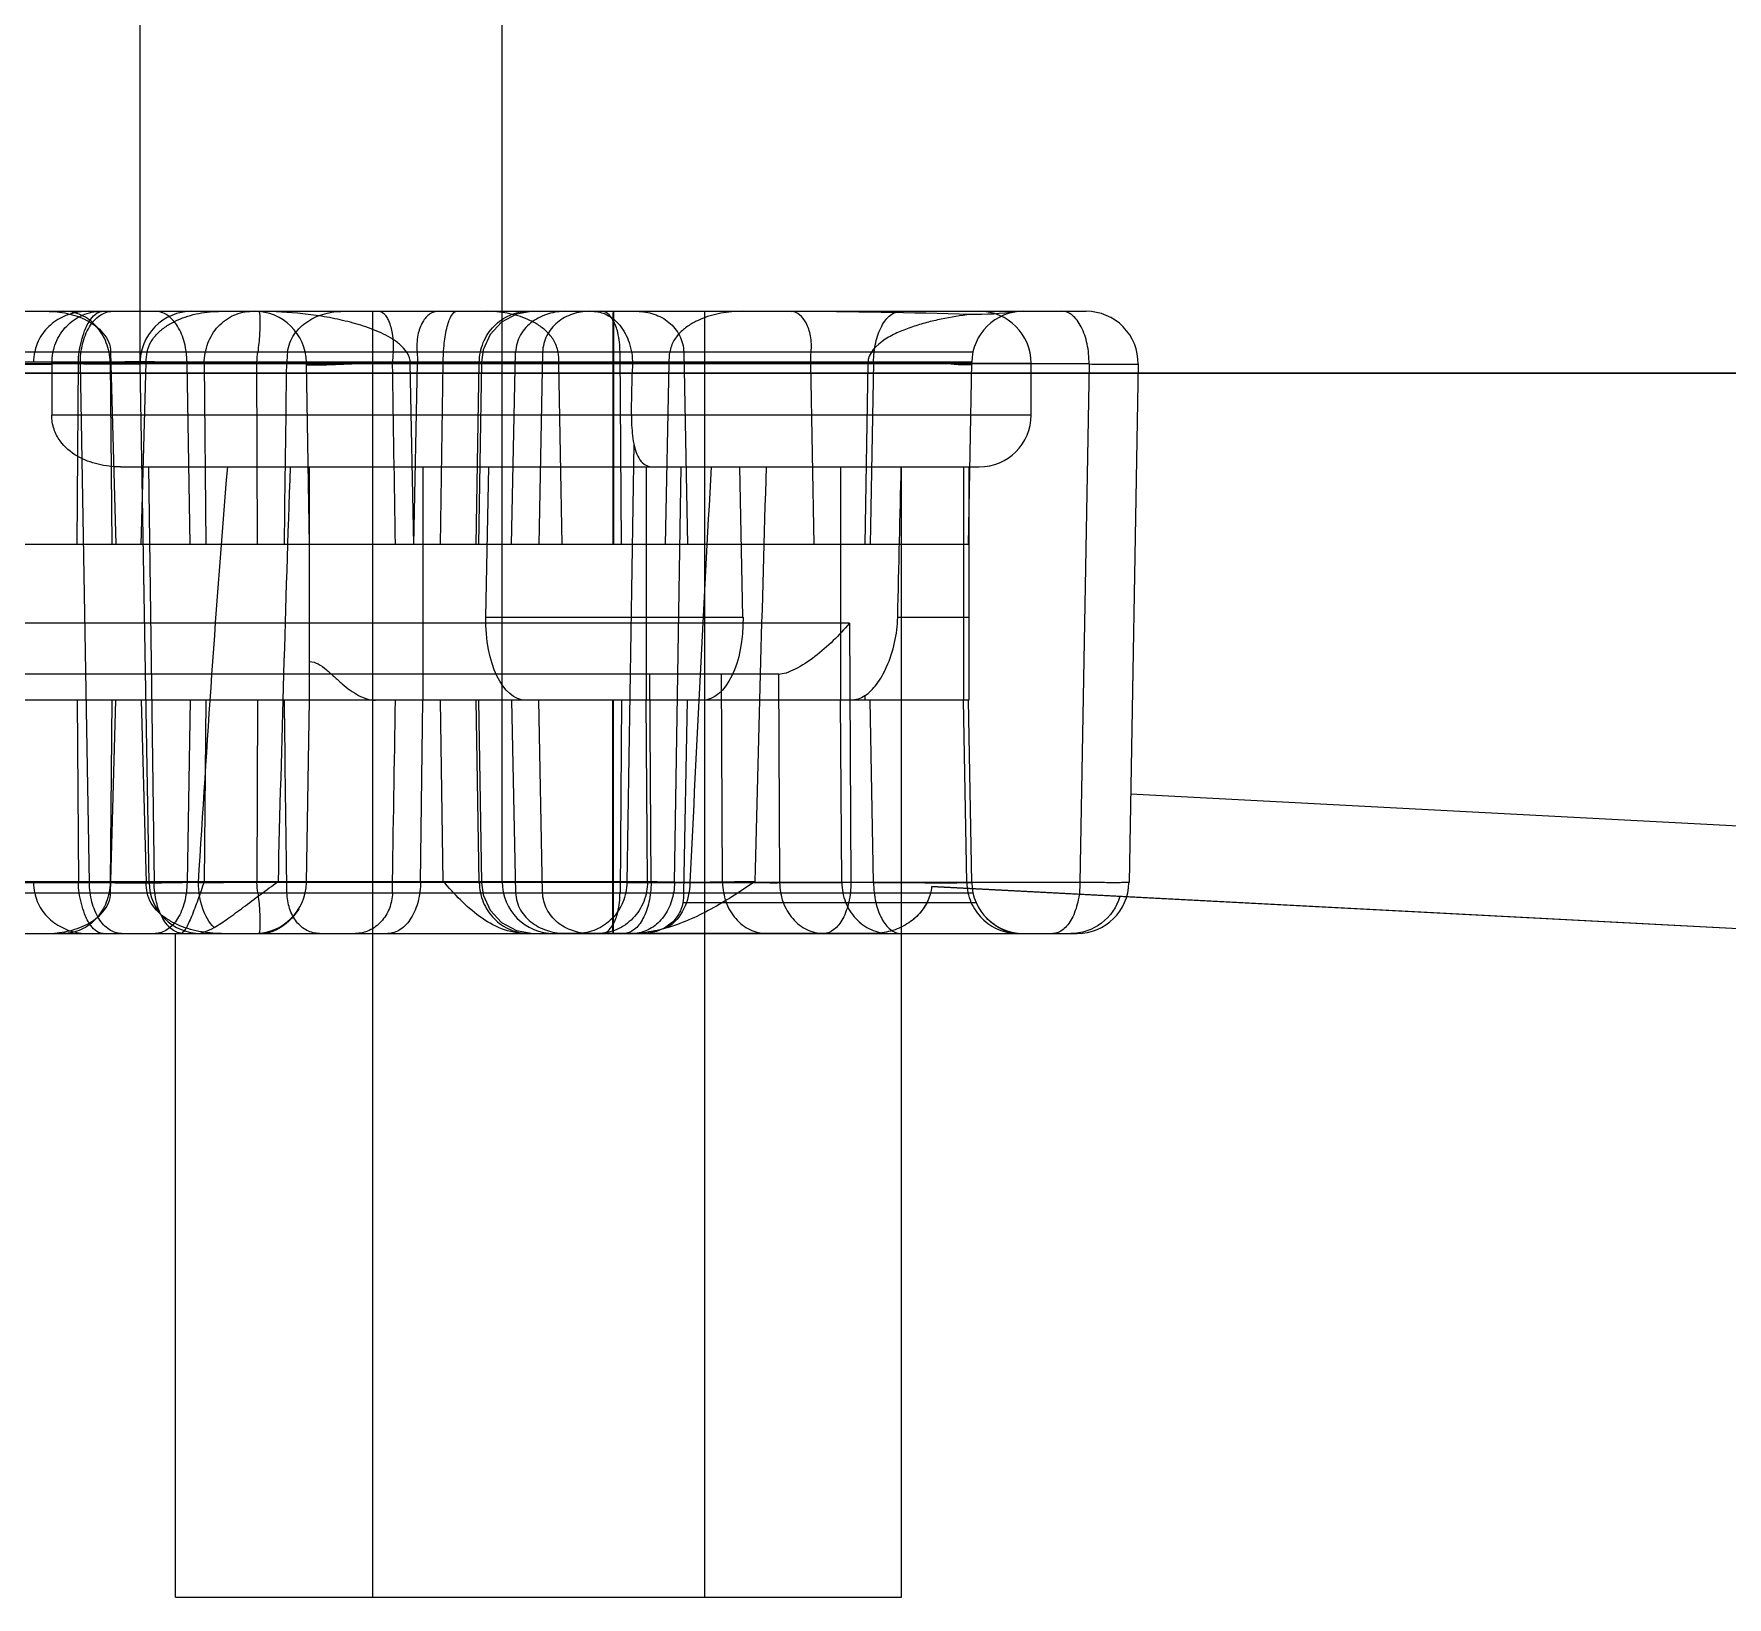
# Model space of a CAD drawing. Header units: millimetres. Extents: x 27275 to 28529, y -21406 to -20519.
# Drawn here: x 27930.4 to 27946.82, y -21158.87 to -21143.71 of the extents above; entities that cross this region are included whole.
import ezdxf

# ---------------------------------------------------------------- set-up
doc = ezdxf.new("R2010")
doc.units = ezdxf.units.MM
doc.header["$LTSCALE"] = 8
doc.layers.add('Cav-cor', color=30, linetype='Continuous')
doc.layers.add('WT', color=4, linetype='Continuous')

# ---------------------------------------------------------------- blocks, each defined once
blk = doc.blocks.new('20160902.185733')
at = {"layer": 'Cav-cor', "color": 241}
for p, q in [((-1.962, 6.941), (-1.962, 29.325)), ((-1.962, 6.941), (-1.962, 29.174)), ((-5.474, 11.98), (-5.474, 28.872)), ((-15.091, 12.474), (3.703, 12.474)), ((-3.219, 12.474), (-3.219, 0)), ((0, 12.474), (0, 0)), ((2.604, 12.079), (-13.992, 12.079)), ((-5.759, 12.079), (-5.708, 10.211)), ((-1.871, 10.211), (-1.831, 12.079)), ((-1.569, 12.079), (-1.605, 10.211)), ((-0.888, 12.079), (-0.888, 10.211)), ((-0.881, 12.079), (-0.881, 10.211)), ((-0.803, 10.211), (-0.818, 12.079)), ((-0.201, 12.079), (-0.164, 10.211)), ((-121.64, 11.874), (38.36, 11.874)), ((38.36, 11.874), (-28.269, 11.874)), ((3.73, 11.963), (-14.55, 11.963)), ((1.64, 11.98), (-13.092, 11.98)), ((-1.459, 11.874), (-12.525, 11.874)), ((-1.459, 11.874), (-12.525, 11.874)), ((-1.962, 11.874), (-12.014, 11.874)), ((-1.962, 11.874), (-12.014, 11.874)), ((-7.071, 11.963), (-6.328, 11.962)), ((-6.329, 11.874), (-6.331, 11.468)), ((-6.328, 11.962), (-6.329, 11.874)), ((-6.328, 11.971), (3.169, 11.971)), ((-6.085, 10.211), (-6.072, 11.98)), ((-5.965, 6.933), (-6.053, 11.963)), ((-5.764, 11.98), (-5.748, 10.211)), ((-5.386, 6.933), (-5.474, 11.963)), ((-5.464, 10.211), (-5.414, 11.98)), ((1.911, 11.874), (-5.131, 11.874)), ((1.911, 11.874), (-5.131, 11.874)), ((-4.987, 10.211), (-5.018, 11.98)), ((-4.851, 11.971), (-4.837, 10.211)), ((-4.336, 10.211), (-4.34, 11.98)), ((-3.829, 10.211), (-3.86, 11.98)), ((0, 11.874), (-3.219, 11.874)), ((0, 11.874), (-3.219, 11.874)), ((-2.82, 10.211), (-2.853, 11.971)), ((-2.82, 10.211), (-2.784, 11.971)), ((-2.559, 10.211), (-2.533, 11.971)), ((-2.213, 10.211), (-2.184, 11.98)), ((-2.161, 11.98), (-2.191, 10.211)), ((-2.184, 11.98), (-2.161, 11.98)), ((-1.831, 11.874), (-1.344, 11.874)), ((-1.379, 10.211), (-1.413, 11.971)), ((-0.698, 11.963), (-0.7, 11.874)), ((-0.377, 10.211), (-0.343, 11.971)), ((1.065, 10.211), (1.031, 11.971)), ((1.586, 11.971), (1.555, 10.211)), ((1.64, 11.98), (1.609, 10.211)), ((2.561, 10.211), (2.592, 11.98)), ((3.169, 11.468), (3.169, 11.971)), ((3.73, 11.963), (3.642, 6.933)), ((4.206, 11.963), (4.118, 6.933)), ((3.169, 11.468), (-6.331, 11.468)), ((-0.685, 11.19), (-0.752, 6.933)), ((-5.664, 10.965), (2.666, 10.965)), ((-5.393, 10.965), (-5.338, 6.933)), ((-3.829, 8.702), (-3.829, 10.965)), ((-2.732, 10.965), (-2.732, 8.702)), ((-2.121, 9.507), (-2.092, 10.965)), ((-0.564, 10.965), (-0.564, 8.702)), ((-0.29, 6.933), (-0.226, 10.965)), ((0.374, 9.507), (0.345, 10.965)), ((1.32, 10.965), (1.32, 8.702)), ((1.911, 0), (1.911, 10.965)), ((2.514, 10.965), (2.514, 8.702)), ((2.563, 10.965), (2.563, 8.702)), ((2.561, 10.211), (-13.949, 10.211)), ((1.407, 9.448), (-7.041, 9.448)), ((-2.121, 9.507), (0.374, 9.507)), ((1.407, 9.448), (1.421, 6.933)), ((1.875, 9.507), (2.561, 9.507)), ((0.722, 8.953), (-9.381, 8.953)), ((-0.517, 6.933), (-0.528, 8.953)), ((0.176, 6.933), (0.164, 8.953)), ((0.718, 8.953), (0.729, 6.933)), ((1.555, 8.744), (1.555, 8.702)), ((2.561, 8.702), (-13.949, 8.702)), ((-6.085, 8.702), (-6.072, 6.933)), ((-5.748, 8.702), (-5.764, 6.933)), ((-5.759, 6.834), (-5.708, 8.702)), ((-5.464, 8.702), (-5.414, 6.933)), ((-4.987, 8.702), (-5.018, 6.933)), ((-4.837, 8.702), (-4.851, 6.941)), ((-4.336, 8.702), (-4.34, 6.933)), ((-3.86, 6.933), (-3.829, 8.702)), ((-2.753, 6.941), (-2.732, 8.702)), ((-2.533, 6.941), (-2.559, 8.702)), ((-2.184, 6.933), (-2.213, 8.702)), ((-2.191, 8.702), (-2.161, 6.933)), ((-1.871, 8.702), (-1.831, 6.834)), ((-1.569, 6.834), (-1.605, 8.702)), ((-0.888, 6.834), (-0.888, 8.702)), ((-0.881, 6.438), (-0.881, 8.702)), ((-0.803, 8.702), (-0.818, 6.834)), ((-0.552, 6.941), (-0.564, 8.702)), ((-0.201, 6.834), (-0.164, 8.702)), ((1.332, 6.933), (1.32, 8.702)), ((1.64, 6.933), (1.609, 8.702)), ((2.544, 6.933), (2.514, 8.702)), ((2.561, 8.702), (2.514, 8.702)), ((2.552, 8.702), (2.55, 8.702)), ((2.592, 6.933), (2.561, 8.702)), ((17.263, 7.1), (4.133, 7.789)), ((3.642, 6.933), (-14.462, 6.933)), ((-0.552, 6.941), (-13.682, 6.941)), ((-7.003, 6.933), (-5.338, 6.933)), ((-2.161, 6.933), (-2.184, 6.933)), ((-0.752, 6.933), (-0.29, 6.933)), ((2.592, 6.933), (2.544, 6.933)), ((-13.992, 6.834), (2.604, 6.834)), ((2.636, 6.735), (-0.21, 6.735)), ((17.291, 6.102), (2.202, 6.893)), ((17.291, 6.102), (2.204, 6.892)), ((-15.003, 6.438), (3.615, 6.438)), ((-5.131, 0), (-5.131, 6.438)), ((1.632, 6.438), (-1.459, 6.438)), ((-5.131, 0), (1.911, 0))]:
    blk.add_line(p, q, dxfattribs=at)
for points in [[(-1.662, 12.474), (-1.823, 12.447), (-1.967, 12.369), (-2.078, 12.249), (-2.145, 12.1), (-2.161, 11.98)], [(-2.161, 6.933), (-2.145, 6.813), (-2.078, 6.664), (-1.967, 6.544), (-1.823, 6.466), (-1.662, 6.438)]]:
    blk.add_lwpolyline(points, dxfattribs=at)
for centre, radius, start, end in [((-4.971, 11.971), 0.503, 90, 181), ((-4.363, 11.971), 0.503, 1, 90), ((0.51, -59.028), 71.502, 88.34051, 89.72804), ((3.095, 11.971), 0.503, 90, 179), ((2.666, 11.971), 0.503, 0, 90), ((3.703, 11.971), 0.503, 359, 90), ((-2.996, 11.958), 1.054, 173.4058, 179.2684), ((-1.927, 11.989), 1.097, 175.3191, 180.9436), ((2.666, 11.468), 0.503, 270, 0), ((425.953, -3.603), 430.218, 178.0594, 178.59554), ((712.899, -27.399), 713.866, 176.919349, 177.243445), ((1313.682, -27.151), 1313.637, 178.33728, 178.512857), ((-4.883, 6.941), 0.503, 181, 270), ((-8.574, 363.259), 356.346, 270.58959, 270.71373), ((-4.363, 6.941), 0.503, 270, 359), ((-1.459, 6.941), 0.503, 180, 270), ((-1.459, 6.941), 0.503, 180, 270), ((2.521, -160.855), 167.808, 90.69438, 90.90867), ((3.095, 6.941), 0.503, 181, 270), ((3.615, 6.941), 0.503, 270, 359), ((-0.734, 7.657), 1.219, 270.0449, 273.858)]:
    blk.add_arc(centre, radius, start, end, dxfattribs=at)
at = {"layer": 'Cav-cor', "color": 241, "extrusion": (0, 0, -1)}
for centre, major_axis, ratio, start_param, end_param in [((0.818, 12.072), (-0.434, 0), 0.928026, 1.570796, 1.641353), ((-6.121, 11.971), (0.007, 0.503), 0.761518, 4.718684, 4.91686), ((-5.689, 11.971), (-0.007, 0.503), 0.761518, 4.741, 4.939176), ((-5.04, 11.971), (0.017, 0.503), 0.744338, 4.704267, 4.902443), ((-3.965, 11.971), (-0.017, 0.503), 0.744338, 4.755418, 4.953593), ((-3.036, 11.971), (0.013, 0.503), 0.501817, 1.342066, 1.557695), ((-1.666, 11.971), (-0.013, 0.503), 0.501817, 1.368269, 1.583898), ((-0.087, 11.971), (0.013, 0.503), 0.508164, 4.698973, 4.914602), ((1.287, 11.971), (-0.013, 0.503), 0.508164, 4.725805, 4.941434), ((-1.61, 71.705), (3.147, 201.718), 0.00783, 4.402482, 4.411632), ((-1.61, 22.404), (-3.147, 201.718), 0.00783, 4.652029, 4.66077), ((-1.61, -117.067), (4.567, 273.76), 0.005137, 5.20105, 5.20273), ((1.555, -31.584), (0.897, 57.634), 0.007909, 5.505983, 5.542775), ((-1.716, 9.507), (0.021, 0.805), 0.501817, 3.128491, 4.699287), ((-0.035, 9.507), (-0.021, 0.805), 0.508164, 1.584213, 3.155009), ((1.439, 9.507), (0.021, 0.805), 0.508164, 2.802374, 3.128176), ((-1.61, -52.793), (-3.147, 201.718), 0.00783, 5.012587, 5.022296), ((-1.61, -3.491), (3.147, 201.718), 0.00783, 4.763474, 4.772749), ((-6.121, 6.941), (-0.007, 0.503), 0.761518, 4.507918, 4.706094), ((-5.689, 6.941), (0.007, 0.503), 0.761518, 4.485602, 4.683778), ((-5.04, 6.941), (-0.017, 0.503), 0.744338, 4.522335, 4.720511), ((-3.965, 6.941), (0.017, 0.503), 0.744338, 4.471185, 4.66936), ((-0.427, 6.841), (0.006, 0.402), 0.562921, 1.580232, 1.829002)]:
    blk.add_ellipse(centre, major_axis=major_axis, ratio=ratio, start_param=start_param, end_param=end_param, dxfattribs=at)
at = {"layer": 'Cav-cor', "color": 241}
for points, knots in [([(-5.978, 12.474), (-6.037, 12.474), (-6.155, 12.457), (-6.315, 12.377), (-6.44, 12.248), (-6.485, 12.136), (-6.495, 12.079)], [0, 0, 0, 0, 0.249914, 0.500385, 0.751057, 1, 1, 1, 1]), ([(-6.379, 12.474), (-6.312, 12.474), (-6.178, 12.461), (-6.018, 12.406), (-5.904, 12.335), (-5.83, 12.266), (-5.775, 12.18), (-5.759, 12.113), (-5.759, 12.079)], [0, 0, 0, 0, 0.249413, 0.498745, 0.623765, 0.748915, 0.874543, 1, 1, 1, 1]), ([(-6.328, 11.971), (-6.328, 12.038), (-6.304, 12.171), (-6.196, 12.338), (-6.038, 12.449), (-5.913, 12.474), (-5.852, 12.474)], [0, 0, 0, 0, 0.261673, 0.516229, 0.761238, 1, 1, 1, 1]), ([(-5.764, 11.98), (-5.765, 12.045), (-5.79, 12.172), (-5.889, 12.336), (-6.037, 12.448), (-6.157, 12.474), (-6.215, 12.474)], [0, 0, 0, 0, 0.262507, 0.517755, 0.762643, 1, 1, 1, 1]), ([(-6.064, 12.079), (-6.053, 12.149), (-6.027, 12.26), (-5.965, 12.388), (-5.902, 12.457), (-5.853, 12.474), (-5.832, 12.474)], [0, 0, 0, 0, 0.435375, 0.697865, 0.870507, 1, 1, 1, 1]), ([(-6.053, 11.963), (-6.054, 12.028), (-6.04, 12.154), (-5.977, 12.32), (-5.878, 12.44), (-5.785, 12.474), (-5.743, 12.474)], [0, 0, 0, 0, 0.301241, 0.575924, 0.806648, 1, 1, 1, 1]), ([(-5.404, 12.079), (-5.398, 12.115), (-5.37, 12.185), (-5.299, 12.271), (-5.212, 12.338), (-5.082, 12.408), (-4.905, 12.461), (-4.758, 12.474), (-4.685, 12.474)], [0, 0, 0, 0, 0.125091, 0.250181, 0.375243, 0.500328, 0.750065, 1, 1, 1, 1]), ([(-5.018, 11.98), (-5.019, 12.044), (-5.034, 12.166), (-5.098, 12.326), (-5.197, 12.442), (-5.287, 12.474), (-5.328, 12.474)], [0, 0, 0, 0, 0.30163, 0.575564, 0.805928, 1, 1, 1, 1]), ([(-4.851, 11.971), (-4.851, 12.037), (-4.827, 12.167), (-4.726, 12.334), (-4.572, 12.447), (-4.448, 12.474), (-4.388, 12.474)], [0, 0, 0, 0, 0.259483, 0.513515, 0.759634, 1, 1, 1, 1]), ([(-2.851, 11.971), (-2.852, 12.042), (-2.927, 12.14), (-3.042, 12.217), (-3.167, 12.282), (-3.331, 12.342), (-3.534, 12.394), (-3.739, 12.432), (-4.015, 12.465), (-4.224, 12.474), (-4.363, 12.474)], [0, 0, 0, 0, 0.126276, 0.189574, 0.252459, 0.377566, 0.502311, 0.626868, 0.751317, 1, 1, 1, 1]), ([(-4.32, 12.474), (-4.319, 12.474), (-4.318, 12.472), (-4.316, 12.464), (-4.313, 12.446), (-4.311, 12.415), (-4.311, 12.371), (-4.312, 12.315), (-4.316, 12.216), (-4.324, 12.136), (-4.333, 12.079)], [0, 0, 0, 0, 0.005463, 0.017545, 0.064203, 0.141923, 0.251568, 0.393959, 0.56871, 1, 1, 1, 1]), ([(-4.044, 12.079), (-4.036, 12.14), (-3.99, 12.258), (-3.853, 12.385), (-3.685, 12.459), (-3.564, 12.474), (-3.504, 12.474)], [0, 0, 0, 0, 0.251637, 0.502234, 0.751798, 1, 1, 1, 1]), ([(-3.159, 12.474), (-3.141, 12.474), (-3.112, 12.458), (-3.084, 12.423), (-3.05, 12.359), (-3.019, 12.243), (-3.016, 12.139), (-3.021, 12.079)], [0, 0, 0, 0, 0.117757, 0.200698, 0.305891, 0.59658, 1, 1, 1, 1]), ([(-2.584, 12.474), (-2.611, 12.474), (-2.674, 12.451), (-2.743, 12.365), (-2.788, 12.236), (-2.792, 12.134), (-2.787, 12.079)], [0, 0, 0, 0, 0.17012, 0.383116, 0.660967, 1, 1, 1, 1]), ([(-2.533, 11.971), (-2.533, 12.036), (-2.527, 12.155), (-2.505, 12.295), (-2.477, 12.386), (-2.453, 12.439), (-2.422, 12.474), (-2.401, 12.474)], [0, 0, 0, 0, 0.357473, 0.664721, 0.786432, 0.882522, 1, 1, 1, 1]), ([(-2.184, 11.98), (-2.183, 12.045), (-2.156, 12.174), (-2.05, 12.338), (-1.891, 12.448), (-1.765, 12.474), (-1.703, 12.474)], [0, 0, 0, 0, 0.255208, 0.50735, 0.755201, 1, 1, 1, 1]), ([(-1.421, 12.079), (-1.426, 12.118), (-1.454, 12.193), (-1.527, 12.28), (-1.615, 12.347), (-1.741, 12.412), (-1.91, 12.462), (-2.049, 12.474), (-2.118, 12.474)], [0, 0, 0, 0, 0.13734, 0.267645, 0.393498, 0.516896, 0.759432, 1, 1, 1, 1]), ([(-1.344, 12.474), (-1.401, 12.474), (-1.515, 12.458), (-1.672, 12.383), (-1.795, 12.254), (-1.83, 12.137), (-1.831, 12.079)], [0, 0, 0, 0, 0.246592, 0.494688, 0.74577, 1, 1, 1, 1]), ([(-1.118, 12.474), (-1.173, 12.474), (-1.284, 12.456), (-1.431, 12.375), (-1.539, 12.245), (-1.568, 12.134), (-1.569, 12.079)], [0, 0, 0, 0, 0.249985, 0.499984, 0.749978, 1, 1, 1, 1]), ([(-1.086, 12.474), (-1.039, 12.474), (-0.936, 12.448), (-0.807, 12.339), (-0.717, 12.169), (-0.697, 12.033), (-0.698, 11.963)], [0, 0, 0, 0, 0.201828, 0.430368, 0.699119, 1, 1, 1, 1]), ([(-0.818, 12.079), (-0.82, 12.142), (-0.829, 12.25), (-0.875, 12.378), (-0.93, 12.454), (-0.978, 12.474), (-0.999, 12.474)], [0, 0, 0, 0, 0.40927, 0.687917, 0.869964, 1, 1, 1, 1]), ([(-0.886, 12.474), (-0.886, 12.474), (-0.886, 12.472), (-0.887, 12.47), (-0.886, 12.464), (-0.887, 12.456), (-0.887, 12.446), (-0.887, 12.427), (-0.887, 12.396), (-0.888, 12.348), (-0.888, 12.282), (-0.888, 12.19), (-0.888, 12.12), (-0.888, 12.079)], [0, 0, 0, 0, 0.00275, 0.010957, 0.024726, 0.044238, 0.069731, 0.101578, 0.18628, 0.304312, 0.466067, 0.6919, 1, 1, 1, 1]), ([(-0.884, 12.474), (-0.883, 12.474), (-0.884, 12.472), (-0.883, 12.47), (-0.883, 12.464), (-0.883, 12.456), (-0.883, 12.446), (-0.883, 12.427), (-0.882, 12.396), (-0.882, 12.348), (-0.882, 12.282), (-0.881, 12.19), (-0.881, 12.12), (-0.881, 12.079)], [0, 0, 0, 0, 0.00275, 0.010957, 0.024726, 0.044238, 0.069731, 0.101578, 0.18628, 0.304312, 0.466067, 0.6919, 1, 1, 1, 1]), ([(-0.652, 12.474), (-0.597, 12.474), (-0.486, 12.456), (-0.338, 12.375), (-0.23, 12.245), (-0.202, 12.134), (-0.201, 12.079)], [0, 0, 0, 0, 0.249985, 0.499984, 0.749978, 1, 1, 1, 1]), ([(0.366, 12.474), (0.297, 12.474), (0.157, 12.462), (-0.013, 12.412), (-0.139, 12.347), (-0.228, 12.281), (-0.302, 12.193), (-0.33, 12.118), (-0.335, 12.079)], [0, 0, 0, 0, 0.240741, 0.483397, 0.606809, 0.732634, 0.862825, 1, 1, 1, 1]), ([(1.035, 12.079), (1.04, 12.131), (1.036, 12.229), (0.996, 12.355), (0.933, 12.441), (0.876, 12.47), (0.849, 12.473)], [0, 0, 0, 0, 0.334625, 0.612678, 0.828862, 1, 1, 1, 1]), ([(2.58, 12.444), (2.485, 12.433), (2.343, 12.41), (2.155, 12.366), (2.017, 12.325), (1.881, 12.273), (1.714, 12.188), (1.584, 12.067), (1.584, 11.971)], [0, 0, 0, 0, 0.249503, 0.374443, 0.499576, 0.625019, 0.751046, 1, 1, 1, 1]), ([(1.64, 11.98), (1.641, 12.044), (1.654, 12.164), (1.7, 12.304), (1.756, 12.391), (1.812, 12.45), (1.869, 12.474), (1.905, 12.474)], [0, 0, 0, 0, 0.315247, 0.596336, 0.717023, 0.823224, 1, 1, 1, 1]), ([(3.73, 11.963), (3.731, 12.028), (3.72, 12.152), (3.674, 12.296), (3.618, 12.387), (3.572, 12.436), (3.52, 12.467), (3.483, 12.474), (3.465, 12.474)], [0, 0, 0, 0, 0.313817, 0.595041, 0.715828, 0.821904, 0.915037, 1, 1, 1, 1]), ([(-5.474, 11.963), (-5.474, 11.962), (-5.479, 11.963), (-5.484, 11.962), (-5.497, 11.962), (-5.514, 11.962), (-5.536, 11.962), (-5.573, 11.962), (-5.632, 11.962), (-5.715, 11.962), (-5.815, 11.962), (-5.929, 11.962), (-6.01, 11.962), (-6.053, 11.963)], [0, 0, 0, 0, 0.004196, 0.016729, 0.037577, 0.06667, 0.103922, 0.149211, 0.263295, 0.407457, 0.57983, 0.778203, 1, 1, 1, 1]), ([(-4.851, 11.971), (-4.91, 11.975), (-5.06, 11.979), (-5.3, 11.983), (-5.545, 11.983), (-5.701, 11.982), (-5.764, 11.98)], [0, 0, 0, 0, 0.196403, 0.490637, 0.790011, 1, 1, 1, 1]), ([(-5.018, 11.98), (-4.933, 11.98), (-4.77, 11.981), (-4.542, 11.981), (-4.343, 11.981), (-4.197, 11.981), (-4.097, 11.981), (-4.036, 11.981), (-3.983, 11.981), (-3.94, 11.981), (-3.91, 11.981), (-3.891, 11.981), (-3.88, 11.981), (-3.872, 11.98), (-3.865, 11.981), (-3.862, 11.98), (-3.86, 11.981), (-3.86, 11.98)], [0, 0, 0, 0, 0.221781, 0.420142, 0.59251, 0.736671, 0.797577, 0.85076, 0.896054, 0.933312, 0.962412, 0.973876, 0.983267, 0.990579, 0.995806, 0.998947, 1, 1, 1, 1]), ([(-3.86, 11.98), (-3.86, 11.979), (-3.855, 11.979), (-3.849, 11.978), (-3.836, 11.977), (-3.82, 11.976), (-3.798, 11.975), (-3.761, 11.974), (-3.703, 11.973), (-3.622, 11.973), (-3.526, 11.973), (-3.417, 11.973), (-3.34, 11.973), (-3.3, 11.973)], [0, 0, 0, 0, 0.004874, 0.018072, 0.039732, 0.069773, 0.108088, 0.154554, 0.270983, 0.416802, 0.589566, 0.785507, 1, 1, 1, 1]), ([(-3.859, 11.954), (-3.859, 11.954), (-3.858, 11.954), (-3.857, 11.954), (-3.853, 11.954), (-3.847, 11.954), (-3.836, 11.954), (-3.819, 11.955), (-3.798, 11.955), (-3.772, 11.955), (-3.741, 11.955), (-3.692, 11.956), (-3.621, 11.957), (-3.525, 11.961), (-3.416, 11.966), (-3.34, 11.971), (-3.3, 11.973)], [0, 0, 0, 0, 0.001095, 0.004371, 0.009813, 0.017405, 0.038982, 0.06898, 0.107282, 0.153758, 0.208181, 0.270255, 0.416185, 0.589109, 0.785268, 1, 1, 1, 1]), ([(-3.3, 11.973), (-3.227, 11.974), (-3.079, 11.971), (-2.93, 11.972), (-2.853, 11.972)], [0, 0, 0, 0, 0.486503, 1, 1, 1, 1]), ([(-2.161, 11.98), (-2.161, 11.979), (-2.165, 11.98), (-2.169, 11.979), (-2.178, 11.979), (-2.189, 11.979), (-2.204, 11.978), (-2.229, 11.978), (-2.268, 11.977), (-2.323, 11.975), (-2.386, 11.974), (-2.457, 11.973), (-2.507, 11.972), (-2.533, 11.971)], [0, 0, 0, 0, 0.004535, 0.018081, 0.040508, 0.071673, 0.111413, 0.159428, 0.278831, 0.426814, 0.599546, 0.792603, 1, 1, 1, 1]), ([(2.297, 11.973), (2.189, 11.972), (1.951, 11.973), (1.714, 11.971), (1.586, 11.972)], [0, 0, 0, 0, 0.458793, 1, 1, 1, 1]), ([(2.592, 11.98), (2.592, 11.981), (2.59, 11.98), (2.588, 11.981), (2.582, 11.981), (2.572, 11.981), (2.553, 11.981), (2.525, 11.981), (2.489, 11.981), (2.445, 11.981), (2.394, 11.981), (2.312, 11.981), (2.191, 11.981), (2.028, 11.981), (1.841, 11.981), (1.71, 11.98), (1.64, 11.98)], [0, 0, 0, 0, 0.001074, 0.004267, 0.009584, 0.017021, 0.038221, 0.067786, 0.105598, 0.151504, 0.205321, 0.26683, 0.411905, 0.584385, 0.781477, 1, 1, 1, 1]), ([(2.592, 11.954), (2.592, 11.953), (2.589, 11.955), (2.586, 11.954), (2.58, 11.954), (2.572, 11.954), (2.561, 11.954), (2.542, 11.954), (2.512, 11.954), (2.47, 11.955), (2.419, 11.959), (2.361, 11.965), (2.319, 11.97), (2.297, 11.973)], [0, 0, 0, 0, 0.004128, 0.01647, 0.036968, 0.065565, 0.102209, 0.146844, 0.259591, 0.40266, 0.575047, 0.774997, 1, 1, 1, 1]), ([(2.592, 11.98), (2.592, 11.98), (2.59, 11.979), (2.587, 11.978), (2.58, 11.978), (2.568, 11.977), (2.546, 11.976), (2.513, 11.975), (2.47, 11.974), (2.398, 11.973), (2.339, 11.973), (2.298, 11.973)], [0, 0, 0, 0, 0.00504, 0.017704, 0.03838, 0.06708, 0.148392, 0.261234, 0.404851, 0.577327, 1, 1, 1, 1]), ([(3.73, 11.963), (3.765, 11.962), (3.831, 11.962), (3.924, 11.962), (4.006, 11.961), (4.074, 11.961), (4.123, 11.961), (4.155, 11.962), (4.173, 11.962), (4.186, 11.962), (4.197, 11.962), (4.202, 11.963), (4.206, 11.962), (4.206, 11.963)], [0, 0, 0, 0, 0.21841, 0.415556, 0.588006, 0.733055, 0.848398, 0.894301, 0.93212, 0.961702, 0.982912, 0.995687, 1, 1, 1, 1]), ([(-5.665, 10.965), (-5.737, 10.965), (-5.882, 10.981), (-6.09, 11.058), (-6.239, 11.185), (-6.316, 11.332), (-6.331, 11.422), (-6.331, 11.468)], [0, 0, 0, 0, 0.235864, 0.467787, 0.711425, 0.849169, 1, 1, 1, 1]), ([(-0.707, 11.468), (-0.708, 11.444), (-0.707, 11.351), (-0.698, 11.257), (-0.685, 11.19)], [0, 0, 0, 0, 0.265633, 1, 1, 1, 1]), ([(-0.685, 11.19), (-0.678, 11.155), (-0.661, 11.094), (-0.62, 11.019), (-0.563, 10.973), (-0.519, 10.965), (-0.498, 10.965)], [0, 0, 0, 0, 0.333978, 0.593783, 0.802524, 1, 1, 1, 1]), ([(-4.907, 6.933), (-4.866, 7.605), (-4.78, 8.95), (-4.68, 10.294), (-4.624, 10.965)], [0, 0, 0, 0, 0.500126, 1, 1, 1, 1]), ([(1.407, 9.448), (1.358, 9.389), (1.251, 9.275), (1.076, 9.123), (0.92, 9.018), (0.799, 8.965), (0.743, 8.952), (0.718, 8.952)], [0, 0, 0, 0, 0.266239, 0.541177, 0.802204, 0.913272, 1, 1, 1, 1]), ([(1.555, 8.744), (1.599, 8.773), (1.683, 8.861), (1.821, 9.109), (1.871, 9.342), (1.875, 9.507)], [0, 0, 0, 0, 0.186871, 0.41764, 1, 1, 1, 1]), ([(-3.829, 9.077), (-3.8, 9.076), (-3.741, 9.055), (-3.665, 8.998), (-3.59, 8.93), (-3.514, 8.861), (-3.437, 8.798), (-3.335, 8.732), (-3.247, 8.702), (-3.19, 8.702)], [0, 0, 0, 0, 0.113359, 0.241266, 0.378097, 0.515537, 0.648569, 0.774093, 1, 1, 1, 1]), ([(1.32, 8.702), (0.99, 8.702), (0.473, 8.701), (-0.154, 8.703), (-0.453, 8.701), (-0.564, 8.702)], [0, 0, 0, 0, 0.525086, 0.823023, 1, 1, 1, 1]), ([(-5.764, 6.933), (-5.765, 6.868), (-5.79, 6.74), (-5.889, 6.577), (-6.037, 6.465), (-6.157, 6.438), (-6.215, 6.438)], [0, 0, 0, 0, 0.262507, 0.517755, 0.762643, 1, 1, 1, 1]), ([(-5.386, 6.933), (-5.386, 6.932), (-5.391, 6.933), (-5.397, 6.932), (-5.41, 6.932), (-5.426, 6.932), (-5.448, 6.932), (-5.486, 6.932), (-5.544, 6.932), (-5.627, 6.932), (-5.727, 6.932), (-5.841, 6.932), (-5.922, 6.932), (-5.965, 6.933)], [0, 0, 0, 0, 0.004195, 0.016729, 0.037575, 0.066669, 0.10392, 0.149206, 0.263286, 0.407442, 0.579818, 0.778189, 1, 1, 1, 1]), ([(-5.655, 6.438), (-5.696, 6.438), (-5.787, 6.471), (-5.885, 6.586), (-5.949, 6.747), (-5.965, 6.869), (-5.965, 6.933)], [0, 0, 0, 0, 0.194072, 0.424436, 0.69837, 1, 1, 1, 1]), ([(-5.764, 6.933), (-5.701, 6.93), (-5.545, 6.93), (-5.3, 6.93), (-5.06, 6.934), (-4.91, 6.938), (-4.851, 6.941)], [0, 0, 0, 0, 0.209989, 0.509363, 0.803597, 1, 1, 1, 1]), ([(-5.053, 6.438), (-5.091, 6.438), (-5.152, 6.462), (-5.213, 6.522), (-5.273, 6.609), (-5.323, 6.748), (-5.337, 6.869), (-5.338, 6.933)], [0, 0, 0, 0, 0.184298, 0.292191, 0.413065, 0.690839, 1, 1, 1, 1]), ([(-5.018, 6.933), (-5.019, 6.869), (-5.034, 6.747), (-5.098, 6.586), (-5.197, 6.471), (-5.287, 6.438), (-5.328, 6.438)], [0, 0, 0, 0, 0.30163, 0.575564, 0.805928, 1, 1, 1, 1]), ([(-4.851, 6.941), (-4.872, 6.882), (-4.911, 6.769), (-4.961, 6.634), (-5.001, 6.541), (-5.028, 6.489), (-5.051, 6.454), (-5.072, 6.438), (-5.08, 6.438)], [0, 0, 0, 0, 0.336089, 0.640846, 0.770207, 0.876501, 0.953661, 1, 1, 1, 1]), ([(-3.86, 6.933), (-3.86, 6.932), (-3.862, 6.933), (-3.865, 6.932), (-3.872, 6.932), (-3.88, 6.932), (-3.891, 6.932), (-3.91, 6.932), (-3.94, 6.932), (-3.983, 6.932), (-4.036, 6.932), (-4.097, 6.932), (-4.197, 6.932), (-4.343, 6.932), (-4.542, 6.932), (-4.77, 6.932), (-4.933, 6.932), (-5.018, 6.933)], [0, 0, 0, 0, 0.001053, 0.004194, 0.009421, 0.016732, 0.026124, 0.037587, 0.066687, 0.103944, 0.149237, 0.20242, 0.263326, 0.407486, 0.579854, 0.778217, 1, 1, 1, 1]), ([(-4.756, 6.496), (-4.807, 6.545), (-4.884, 6.69), (-4.907, 6.847), (-4.907, 6.933)], [0, 0, 0, 0, 0.450677, 1, 1, 1, 1]), ([(-4.756, 6.496), (-4.709, 6.523), (-4.614, 6.587), (-4.41, 6.739), (-4.25, 6.861), (-4.135, 6.941)], [0, 0, 0, 0, 0.209616, 0.450884, 1, 1, 1, 1]), ([(-2.753, 6.941), (-2.835, 6.941), (-2.99, 6.94), (-3.209, 6.939), (-3.399, 6.938), (-3.538, 6.937), (-3.633, 6.936), (-3.692, 6.935), (-3.742, 6.935), (-3.783, 6.934), (-3.812, 6.934), (-3.83, 6.934), (-3.841, 6.934), (-3.848, 6.933), (-3.855, 6.933), (-3.857, 6.933), (-3.86, 6.933), (-3.86, 6.933)], [0, 0, 0, 0, 0.222369, 0.420947, 0.593284, 0.73727, 0.798065, 0.851133, 0.896317, 0.933477, 0.962497, 0.973929, 0.983295, 0.990587, 0.995802, 0.998938, 1, 1, 1, 1]), ([(-2.753, 6.941), (-2.753, 6.877), (-2.768, 6.752), (-2.834, 6.589), (-2.936, 6.471), (-3.029, 6.438), (-3.072, 6.438)], [0, 0, 0, 0, 0.298801, 0.571718, 0.803136, 1, 1, 1, 1]), ([(-2.533, 6.941), (-2.507, 6.941), (-2.457, 6.94), (-2.386, 6.939), (-2.323, 6.937), (-2.268, 6.936), (-2.229, 6.935), (-2.204, 6.935), (-2.189, 6.934), (-2.178, 6.934), (-2.169, 6.934), (-2.165, 6.933), (-2.161, 6.933), (-2.161, 6.933)], [0, 0, 0, 0, 0.207397, 0.400454, 0.573186, 0.721169, 0.840572, 0.888587, 0.928327, 0.959492, 0.981919, 0.995465, 1, 1, 1, 1]), ([(-1.727, 6.438), (-1.808, 6.438), (-1.973, 6.473), (-2.187, 6.597), (-2.369, 6.761), (-2.478, 6.881), (-2.533, 6.941)], [0, 0, 0, 0, 0.251062, 0.501432, 0.751124, 1, 1, 1, 1]), ([(-2.184, 6.933), (-2.183, 6.868), (-2.156, 6.739), (-2.05, 6.575), (-1.891, 6.464), (-1.765, 6.438), (-1.703, 6.438)], [0, 0, 0, 0, 0.255208, 0.50735, 0.755201, 1, 1, 1, 1]), ([(-0.752, 6.933), (-0.753, 6.868), (-0.779, 6.739), (-0.886, 6.575), (-1.045, 6.464), (-1.171, 6.438), (-1.233, 6.438)], [0, 0, 0, 0, 0.255208, 0.50735, 0.755201, 1, 1, 1, 1]), ([(-0.552, 6.941), (-0.552, 6.876), (-0.577, 6.745), (-0.684, 6.578), (-0.845, 6.465), (-0.973, 6.438), (-1.037, 6.438)], [0, 0, 0, 0, 0.254391, 0.506232, 0.754423, 1, 1, 1, 1]), ([(-0.517, 6.933), (-0.517, 6.869), (-0.53, 6.748), (-0.577, 6.609), (-0.632, 6.522), (-0.689, 6.463), (-0.746, 6.438), (-0.782, 6.438)], [0, 0, 0, 0, 0.315247, 0.596336, 0.717023, 0.823224, 1, 1, 1, 1]), ([(-0.29, 6.933), (-0.291, 6.873), (-0.309, 6.755), (-0.386, 6.599), (-0.503, 6.485), (-0.602, 6.448), (-0.651, 6.441)], [0, 0, 0, 0, 0.272732, 0.533191, 0.774783, 1, 1, 1, 1]), ([(1.332, 6.933), (1.197, 6.929), (0.866, 6.928), (0.349, 6.928), (-0.103, 6.931), (-0.4, 6.937), (-0.51, 6.939), (-0.552, 6.941)], [0, 0, 0, 0, 0.214309, 0.526705, 0.824365, 0.932782, 1, 1, 1, 1]), ([(0.176, 6.933), (0.072, 6.929), (-0.159, 6.928), (-0.39, 6.93), (-0.517, 6.933)], [0, 0, 0, 0, 0.451343, 1, 1, 1, 1]), ([(0.487, 6.941), (0.358, 6.852), (0.091, 6.676), (-0.203, 6.54), (-0.36, 6.494)], [0, 0, 0, 0, 0.488753, 1, 1, 1, 1]), ([(-0.14, 6.933), (-0.142, 6.844), (-0.179, 6.674), (-0.292, 6.537), (-0.36, 6.494)], [0, 0, 0, 0, 0.523163, 1, 1, 1, 1]), ([(0.176, 6.933), (0.177, 6.868), (0.199, 6.742), (0.292, 6.578), (0.433, 6.466), (0.548, 6.438), (0.603, 6.438)], [0, 0, 0, 0, 0.268417, 0.526268, 0.768805, 1, 1, 1, 1]), ([(1.421, 6.933), (1.295, 6.93), (1.064, 6.928), (0.833, 6.929), (0.729, 6.933)], [0, 0, 0, 0, 0.548584, 1, 1, 1, 1]), ([(0.729, 6.933), (0.73, 6.868), (0.752, 6.742), (0.845, 6.578), (0.986, 6.466), (1.101, 6.438), (1.156, 6.438)], [0, 0, 0, 0, 0.268417, 0.526268, 0.768805, 1, 1, 1, 1]), ([(1.421, 6.933), (1.421, 6.869), (1.408, 6.748), (1.361, 6.609), (1.306, 6.522), (1.249, 6.463), (1.192, 6.438), (1.156, 6.438)], [0, 0, 0, 0, 0.315261, 0.596366, 0.717057, 0.823255, 1, 1, 1, 1]), ([(1.332, 6.933), (1.333, 6.868), (1.357, 6.74), (1.458, 6.576), (1.609, 6.465), (1.731, 6.438), (1.79, 6.438)], [0, 0, 0, 0, 0.260741, 0.515224, 0.760823, 1, 1, 1, 1]), ([(1.64, 6.933), (1.641, 6.869), (1.654, 6.748), (1.7, 6.609), (1.756, 6.522), (1.812, 6.463), (1.869, 6.438), (1.905, 6.438)], [0, 0, 0, 0, 0.315247, 0.596336, 0.717023, 0.823224, 1, 1, 1, 1]), ([(1.64, 6.933), (1.71, 6.932), (1.841, 6.932), (2.028, 6.932), (2.191, 6.931), (2.312, 6.931), (2.394, 6.931), (2.445, 6.931), (2.489, 6.932), (2.525, 6.932), (2.553, 6.932), (2.572, 6.932), (2.582, 6.932), (2.588, 6.932), (2.59, 6.933), (2.592, 6.932), (2.592, 6.933)], [0, 0, 0, 0, 0.218519, 0.415609, 0.588089, 0.733164, 0.794674, 0.848492, 0.894399, 0.932212, 0.961778, 0.982979, 0.990416, 0.995733, 0.998926, 1, 1, 1, 1]), ([(2.544, 6.933), (2.546, 6.868), (2.573, 6.738), (2.684, 6.574), (2.847, 6.464), (2.977, 6.438), (3.041, 6.438)], [0, 0, 0, 0, 0.251574, 0.502214, 0.751562, 1, 1, 1, 1]), ([(3.642, 6.933), (3.642, 6.869), (3.629, 6.748), (3.582, 6.609), (3.527, 6.522), (3.471, 6.463), (3.413, 6.438), (3.378, 6.438)], [0, 0, 0, 0, 0.315247, 0.596336, 0.717023, 0.823224, 1, 1, 1, 1]), ([(4.118, 6.933), (4.118, 6.932), (4.114, 6.933), (4.11, 6.932), (4.099, 6.932), (4.085, 6.932), (4.067, 6.932), (4.035, 6.931), (3.987, 6.931), (3.918, 6.931), (3.836, 6.932), (3.743, 6.932), (3.677, 6.932), (3.642, 6.933)], [0, 0, 0, 0, 0.004313, 0.017088, 0.038298, 0.06788, 0.105699, 0.151601, 0.266945, 0.411994, 0.584444, 0.78159, 1, 1, 1, 1]), ([(-6.495, 6.834), (-6.485, 6.776), (-6.44, 6.664), (-6.315, 6.536), (-6.155, 6.456), (-6.037, 6.438), (-5.978, 6.438)], [0, 0, 0, 0, 0.248941, 0.499601, 0.750079, 1, 1, 1, 1]), ([(-6.379, 6.438), (-6.312, 6.438), (-6.178, 6.452), (-6.018, 6.507), (-5.904, 6.578), (-5.83, 6.646), (-5.775, 6.733), (-5.759, 6.8), (-5.759, 6.834)], [0, 0, 0, 0, 0.249413, 0.498745, 0.623765, 0.748915, 0.874543, 1, 1, 1, 1]), ([(-5.832, 6.438), (-5.853, 6.438), (-5.902, 6.456), (-5.965, 6.525), (-6.027, 6.653), (-6.053, 6.764), (-6.064, 6.834)], [0, 0, 0, 0, 0.129444, 0.301991, 0.564322, 1, 1, 1, 1]), ([(-4.685, 6.438), (-4.758, 6.438), (-4.905, 6.452), (-5.082, 6.505), (-5.211, 6.575), (-5.327, 6.663), (-5.391, 6.762), (-5.404, 6.834)], [0, 0, 0, 0, 0.250536, 0.500916, 0.626316, 0.751792, 1, 1, 1, 1]), ([(-4.333, 6.834), (-4.324, 6.777), (-4.316, 6.697), (-4.312, 6.598), (-4.311, 6.542), (-4.311, 6.498), (-4.313, 6.467), (-4.316, 6.449), (-4.318, 6.441), (-4.319, 6.438), (-4.32, 6.438)], [0, 0, 0, 0, 0.431296, 0.606038, 0.748417, 0.858065, 0.935793, 0.982455, 0.994537, 1, 1, 1, 1]), ([(-3.734, 6.438), (-3.775, 6.438), (-3.862, 6.46), (-3.966, 6.551), (-4.032, 6.681), (-4.048, 6.782), (-4.049, 6.834)], [0, 0, 0, 0, 0.22431, 0.460485, 0.720452, 1, 1, 1, 1]), ([(-3.026, 6.834), (-3.027, 6.782), (-3.047, 6.68), (-3.127, 6.549), (-3.245, 6.46), (-3.339, 6.438), (-3.385, 6.438)], [0, 0, 0, 0, 0.264043, 0.52142, 0.767001, 1, 1, 1, 1]), ([(-1.831, 6.834), (-1.83, 6.775), (-1.795, 6.658), (-1.672, 6.53), (-1.515, 6.455), (-1.401, 6.438), (-1.344, 6.438)], [0, 0, 0, 0, 0.25423, 0.505312, 0.753408, 1, 1, 1, 1]), ([(-1.118, 6.438), (-1.173, 6.438), (-1.284, 6.457), (-1.431, 6.538), (-1.539, 6.668), (-1.568, 6.779), (-1.569, 6.834)], [0, 0, 0, 0, 0.249985, 0.499984, 0.749978, 1, 1, 1, 1]), ([(-0.999, 6.438), (-0.978, 6.438), (-0.93, 6.459), (-0.875, 6.535), (-0.829, 6.663), (-0.82, 6.77), (-0.818, 6.834)], [0, 0, 0, 0, 0.130036, 0.312083, 0.59073, 1, 1, 1, 1]), ([(-0.886, 6.438), (-0.886, 6.438), (-0.886, 6.441), (-0.887, 6.443), (-0.886, 6.449), (-0.887, 6.457), (-0.887, 6.467), (-0.887, 6.485), (-0.887, 6.516), (-0.888, 6.564), (-0.888, 6.631), (-0.888, 6.723), (-0.888, 6.793), (-0.888, 6.834)], [0, 0, 0, 0, 0.00275, 0.010957, 0.024726, 0.044238, 0.069731, 0.101578, 0.18628, 0.304312, 0.466067, 0.6919, 1, 1, 1, 1]), ([(-0.21, 6.735), (-0.217, 6.692), (-0.25, 6.608), (-0.373, 6.48), (-0.509, 6.438), (-0.596, 6.438)], [0, 0, 0, 0, 0.248496, 0.499989, 1, 1, 1, 1]), ([(2.204, 6.892), (2.199, 6.846), (2.172, 6.751), (2.089, 6.625), (1.965, 6.522), (1.808, 6.454), (1.691, 6.438), (1.632, 6.438)], [0, 0, 0, 0, 0.177209, 0.363262, 0.562241, 0.777876, 1, 1, 1, 1]), ([(4.029, 6.797), (4, 6.696), (3.873, 6.509), (3.658, 6.438), (3.554, 6.438)], [0, 0, 0, 0, 0.501956, 1, 1, 1, 1]), ([(-3.935, 6.676), (-3.958, 6.639), (-4.01, 6.573), (-4.124, 6.478), (-4.227, 6.438), (-4.292, 6.438)], [0, 0, 0, 0, 0.300746, 0.559724, 1, 1, 1, 1]), ([(3.044, 6.438), (2.986, 6.438), (2.859, 6.477), (2.759, 6.561), (2.714, 6.613)], [0, 0, 0, 0, 0.458225, 1, 1, 1, 1]), ([(-4.927, 6.438), (-4.9, 6.438), (-4.84, 6.453), (-4.785, 6.48), (-4.756, 6.496)], [0, 0, 0, 0, 0.447931, 1, 1, 1, 1]), ([(-0.36, 6.494), (-0.384, 6.487), (-0.479, 6.461), (-0.577, 6.446), (-0.651, 6.441)], [0, 0, 0, 0, 0.247895, 1, 1, 1, 1])]:
    blk.add_open_spline(points, degree=3, knots=knots, dxfattribs=at)
for points in [[(3.026, 12.47), (2.878, 12.449), (2.729, 12.44), (2.58, 12.444)], [(2.204, 6.892), (2.199, 6.845), (2.174, 6.755), (2.092, 6.629), (1.971, 6.525), (1.809, 6.454), (1.693, 6.438), (1.632, 6.438)]]:
    blk.add_open_spline(points, degree=3, dxfattribs=at)

msp = doc.modelspace()

# ---------------------------------------------------------------- linework, layer by layer
at = {"layer": 'Cav-cor', "color": 241}
msp.add_line((27815.266, -21146.996), (27975.266, -21146.996), dxfattribs=at)

# ---------------------------------------------------------------- block references
at = {"layer": 'WT'}
msp.add_blockref('20160902.185733', (27936.905, -21158.871), dxfattribs=at)

doc.saveas('drawing.dxf')
